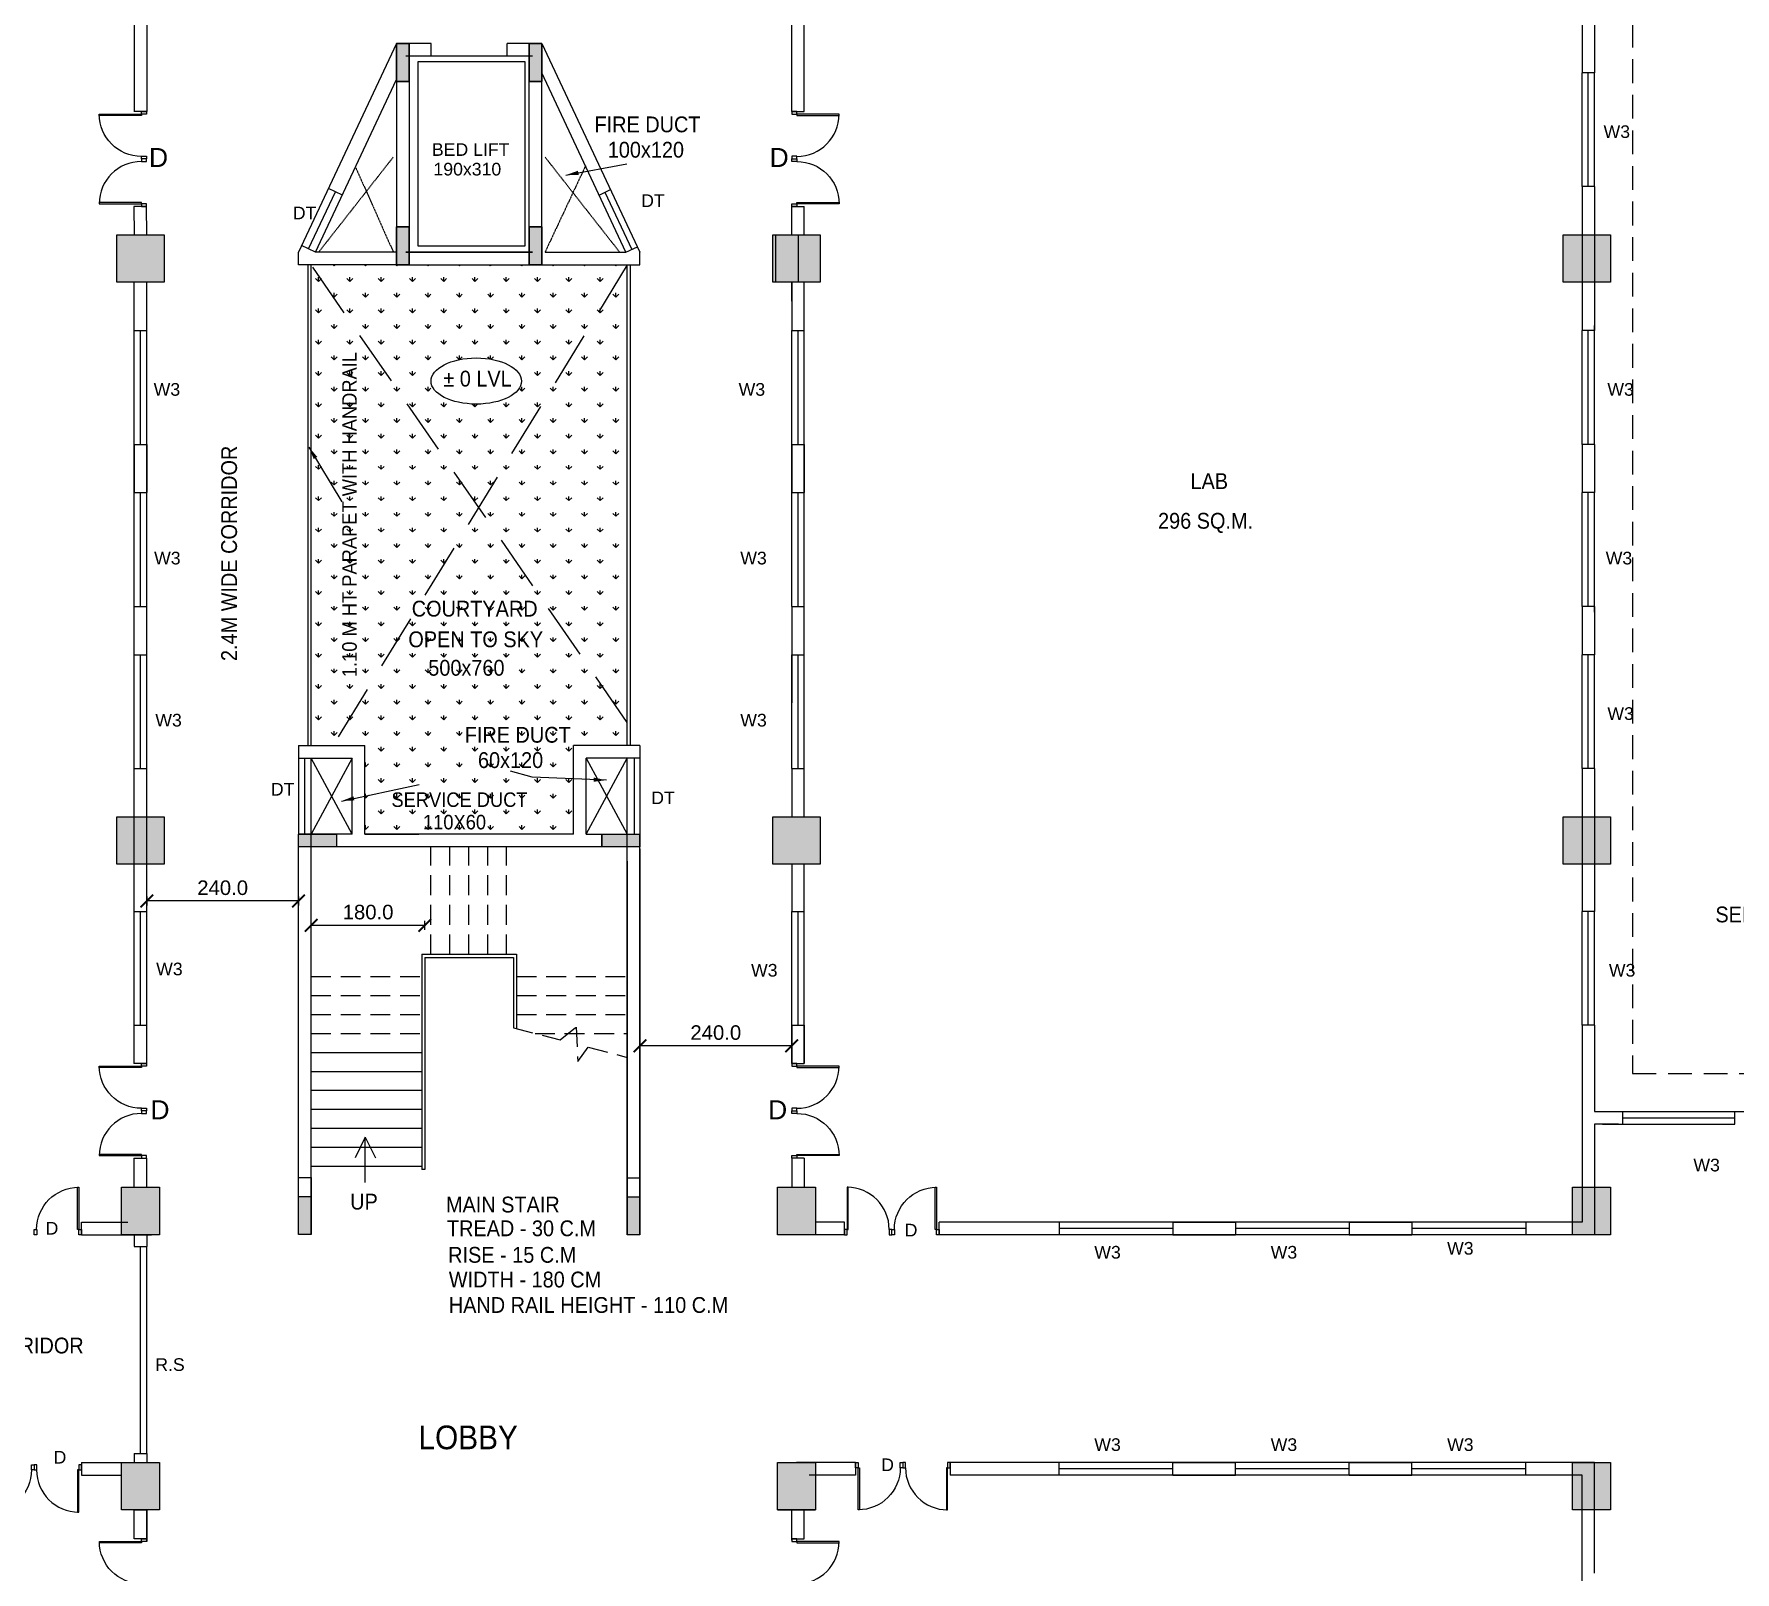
# Model space of a CAD drawing. Extents: x 53439 to 79867, y -144071 to -73305.
# Drawn here: x 59404 to 62094, y -125866 to -123435 of the extents above; entities that cross this region are included whole.
import ezdxf

# ---------------------------------------------------------------- set-up
doc = ezdxf.new("R2010")
doc.units = 0
doc.header["$LTSCALE"] = 0.1
doc.header["$MEASUREMENT"] = 0
doc.header["$PDMODE"] = 35
doc.header["$PDSIZE"] = -0.8
doc.linetypes.add('HIDDEN', pattern=[0.375, 0.25, -0.125])
doc.layers.get('0').update_dxf_attribs({"linetype": 'CONTINUOUS'})
doc.layers.get('DEFPOINTS').update_dxf_attribs({"linetype": 'CONTINUOUS'})
for name, color, linetype in [('COR_HA', 40, 'CONTINUOUS'), ('DOOR', 30, 'CONTINUOUS'), ('HAT', 253, 'CONTINUOUS'), ('LAYER4', 130, 'CONTINUOUS'), ('STAIR', 142, 'CONTINUOUS'), ('TEXT', 7, 'CONTINUOUS'), ('TEXT-3', 130, 'CONTINUOUS'), ('THIN', 4, 'CONTINUOUS'), ('THIN_HA', 253, 'CONTINUOUS'), ('WALL', 6, 'CONTINUOUS'), ('WIN', 102, 'CONTINUOUS')]:
    doc.layers.add(name, color=color, linetype=linetype)
doc.styles.add('1MM', font='arial.ttf')
doc.styles.add('DIM', font='arial.ttf', dxfattribs={"width": 0.7, "height": 1})
doc.styles.add('DUTCH', font='arial.ttf')
doc.dimstyles.new('KRI', dxfattribs={"dimtxt": 23, "dimasz": 20, "dimexe": 7, "dimexo": 0, "dimgap": 9, "dimtad": 1, "dimdec": 1, "dimzin": 1, "dimtxsty": '1MM', "dimblk": 'ARCHTICK', "dimcen": 0.5, "dimclrd": 252, "dimclre": 252, "dimclrt": 7, "dimaunit": 1, "dimadec": 8, "dimazin": 3, "dimtfac": 1, "dimtdec": 1, "dimtmove": 0, "dimatfit": 3})

# ---------------------------------------------------------------- blocks, each defined once
blk = doc.blocks.new('A$C764D24B9')
at = {"layer": 'DOOR'}
for points in [[(0.056, 0.111), (0.083, 0.111), (0.083, 1), (0.056, 1)], [(0, 0), (0.056, 0), (0.056, 0.111), (0, 0.111)], [(0.944, 0), (1, 0), (1, 0.111), (0.944, 0.111)]]:
    blk.add_lwpolyline(points, close=True, dxfattribs=at)
blk.add_arc((0.056, 0.111), 0.889, 0, 90, dxfattribs=at)
blk = doc.blocks.new('COL')
at = {"layer": 'LAYER4', "linetype": 'CONTINUOUS', "ltscale": 0.1}
blk.add_hatch(color=256, dxfattribs=at).paths.add_polyline_path([(3474.816, -1756.199), (3474.816, -1755.999), (3475.416, -1755.999), (3475.416, -1756.199)])
blk.add_lwpolyline([(3474.816, -1756.199), (3474.816, -1755.999), (3475.416, -1755.999), (3475.416, -1756.199)], close=True, dxfattribs=at)
blk = doc.blocks.new('HHRH')
at = {"layer": 'THIN_HA', "linetype": 'CONTINUOUS', "ltscale": 0.1}
blk.add_hatch(color=2, dxfattribs=at).paths.add_polyline_path([(-6923.03, -1177.102), (-6922.28, -1177.102), (-6922.28, -1177.852), (-6923.03, -1177.852)])
at = {"layer": 'THIN_HA', "color": 2, "linetype": 'CONTINUOUS', "ltscale": 0.1}
blk.add_lwpolyline([(-6923.03, -1177.102), (-6922.28, -1177.102), (-6922.28, -1177.852), (-6923.03, -1177.852)], close=True, dxfattribs=at)
blk = doc.blocks.new('HHYT')
at = {"layer": 'THIN_HA', "linetype": 'CONTINUOUS', "ltscale": 0.1}
blk.add_hatch(color=2, dxfattribs=at).paths.add_polyline_path([(-6922.955, -1152.844), (-6922.355, -1152.844), (-6922.355, -1153.594), (-6922.955, -1153.594)])
at = {"layer": 'THIN_HA', "color": 2, "linetype": 'CONTINUOUS', "ltscale": 0.1}
blk.add_lwpolyline([(-6922.955, -1152.844), (-6922.355, -1152.844), (-6922.355, -1153.594), (-6922.955, -1153.594)], close=True, dxfattribs=at)
blk = doc.blocks.new('_ARCHTICK')
at = {"layer": 'WALL', "color": 0, "const_width": 0.15}
blk.add_lwpolyline([(-0.5, -0.5), (0.5, 0.5)], dxfattribs=at)
blk = doc.blocks.new('*D77')
at = {"layer": 'DEFPOINTS', "color": 0, "linetype": 'CONTINUOUS', "ltscale": 0.1}
for p in [(59842.3, -124851.1, 0), (60022.3, -124844.1), (60022.3, -124851.1, 0)]:
    blk.add_point(p, dxfattribs=at)
at = {"layer": 'WIN', "color": 252, "linetype": 'CONTINUOUS', "ltscale": 0.1}
for p, q in [((59842.3, -124851.1), (59842.3, -124837.1)), ((59842.3, -124844.1), (60022.3, -124844.1)), ((60022.3, -124851.1), (60022.3, -124837.1))]:
    blk.add_line(p, q, dxfattribs=at)
at = {"layer": 'WIN', "color": 252, "linetype": 'CONTINUOUS', "ltscale": 0.1, "xscale": 20, "yscale": 20, "zscale": 20, "rotation": 180}
blk.add_blockref('_ARCHTICK', (59842.3, -124844.1), dxfattribs=at)
at = {"layer": 'WIN', "color": 252, "linetype": 'CONTINUOUS', "ltscale": 0.1, "xscale": 20, "yscale": 20, "zscale": 20}
blk.add_blockref('_ARCHTICK', (60022.3, -124844.1), dxfattribs=at)
at = {"layer": 'WIN', "color": 7, "linetype": 'CONTINUOUS', "ltscale": 0.1, "insert": (59932.3, -124823.3), "char_height": 23, "attachment_point": 5, "style": '1MM'}
blk.add_mtext('180.0', dxfattribs=at)
blk = doc.blocks.new('*D147')
at = {"layer": 'DEFPOINTS', "color": 0, "linetype": 'CONTINUOUS', "ltscale": 0.1}
for p in [(60362.3, -125032.2, 0), (60362.3, -125034.6), (60602.3, -125032.2, 0)]:
    blk.add_point(p, dxfattribs=at)
at = {"layer": 'WALL', "color": 252, "linetype": 'CONTINUOUS', "ltscale": 0.1}
for p, q in [((60362.3, -125032.2), (60362.3, -125041.6)), ((60602.3, -125034.6), (60362.3, -125034.6)), ((60602.3, -125032.2), (60602.3, -125041.6))]:
    blk.add_line(p, q, dxfattribs=at)
at = {"layer": 'WALL', "color": 252, "linetype": 'CONTINUOUS', "ltscale": 0.1, "xscale": 20, "yscale": 20, "zscale": 20, "rotation": 180}
blk.add_blockref('_ARCHTICK', (60362.3, -125034.6), dxfattribs=at)
at = {"layer": 'WALL', "color": 252, "linetype": 'CONTINUOUS', "ltscale": 0.1, "xscale": 20, "yscale": 20, "zscale": 20}
blk.add_blockref('_ARCHTICK', (60602.3, -125034.6), dxfattribs=at)
at = {"layer": 'WALL', "color": 7, "linetype": 'CONTINUOUS', "ltscale": 0.1, "insert": (60482.3, -125013.8), "char_height": 23, "attachment_point": 5, "style": '1MM'}
blk.add_mtext('240.0', dxfattribs=at)
blk = doc.blocks.new('*D148')
at = {"layer": 'DEFPOINTS', "color": 0, "linetype": 'CONTINUOUS', "ltscale": 0.1}
for p in [(59582.3, -124798.7, 0), (59822.3, -124798.7, 0), (59582.3, -124805.6)]:
    blk.add_point(p, dxfattribs=at)
at = {"layer": 'WALL', "color": 252, "linetype": 'CONTINUOUS', "ltscale": 0.1}
for p, q in [((59582.3, -124798.7), (59582.3, -124812.6)), ((59822.3, -124798.7), (59822.3, -124812.6)), ((59822.3, -124805.6), (59582.3, -124805.6))]:
    blk.add_line(p, q, dxfattribs=at)
at = {"layer": 'WALL', "color": 252, "linetype": 'CONTINUOUS', "ltscale": 0.1, "xscale": 20, "yscale": 20, "zscale": 20, "rotation": 180}
blk.add_blockref('_ARCHTICK', (59582.3, -124805.6), dxfattribs=at)
at = {"layer": 'WALL', "color": 252, "linetype": 'CONTINUOUS', "ltscale": 0.1, "xscale": 20, "yscale": 20, "zscale": 20}
blk.add_blockref('_ARCHTICK', (59822.3, -124805.6), dxfattribs=at)
at = {"layer": 'WALL', "color": 7, "linetype": 'CONTINUOUS', "ltscale": 0.1, "insert": (59702.3, -124784.8), "char_height": 23, "attachment_point": 5, "style": '1MM'}
blk.add_mtext('240.0', dxfattribs=at)

msp = doc.modelspace()

# ---------------------------------------------------------------- hatches: boundary and pattern name
at = {"layer": 'HAT', "linetype": 'CONTINUOUS', "ltscale": 0.1}
h = msp.add_hatch(dxfattribs=at)
h.set_pattern_fill('GRASS', color=3, scale=35, style=0)
h.set_pattern_definition([(90, (-33523.066, -111229.082), (-24.7487373, 24.7487373), [6.5625, -42.934975]), (45, (-33523.066, -111229.08), (-24.748737, 24.748737), [6.5625, -28.4375]), (135, (-33523.066, -111229.08), (-24.748737, -24.748737), [6.5625, -28.4375])])
h.paths.add_polyline_path([(60342.31, -123799.95), (60212.31, -123799.95), (59981.94, -123799.95), (59977.18, -123799.95), (59842.31, -123799.95), (60107.34, -124183.36)])
edge = h.paths.add_edge_path(flags=16)
edge.add_ellipse((60103.43, -123983.58), major_axis=(71.5, 0), ratio=0.5104895, start_angle=0, end_angle=360)
h.paths.add_polyline_path([(60342.31, -123799.95), (60107.34, -124183.36), (60342.31, -124523.28)])
h.paths.add_polyline_path([(59842.31, -123799.95), (59842.31, -124559.95), (59876.55, -124559.95), (60107.34, -124183.36)])
h.paths.add_polyline_path([(60107.34, -124183.36), (59876.55, -124559.95), (59927.31, -124559.95), (59927.31, -124699.95), (60012.72, -124699.95), (60257.31, -124699.95), (60257.31, -124559.95), (60342.31, -124559.95), (60342.31, -124523.28)])
h.paths.add_polyline_path([(60045.02, -123999.04), (60165.91, -123999.04), (60165.91, -123960.75), (60045.02, -123960.75)], flags=8)
h.paths.add_polyline_path([(59994.93, -124362.84), (60206.94, -124362.84), (60206.94, -124324.03), (59994.93, -124324.03)], flags=24)
h.paths.add_polyline_path([(59920.67, -124457.66), (59920.67, -123931.73), (59885.44, -123931.73), (59885.44, -124457.66)], flags=24)
h.paths.add_polyline_path([(60099.77, -124602.22), (60215.66, -124602.22), (60215.66, -124563.93), (60099.77, -124563.93)], flags=24)
h.paths.add_polyline_path([(60078.75, -124562.23), (60259.3, -124562.23), (60259.3, -124523.45), (60078.75, -124523.45)], flags=24)
h.paths.add_polyline_path([(60021.16, -124456.25), (60154.53, -124456.25), (60154.53, -124417.95), (60021.16, -124417.95)], flags=24)
h.paths.add_polyline_path([(59989.58, -124411.33), (60215.6, -124411.33), (60215.6, -124372.53), (59989.58, -124372.53)], flags=24)
h.paths.add_polyline_path([(60013.34, -124698.68), (60124.78, -124698.68), (60124.78, -124663.45), (60013.34, -124663.45)], flags=24)
h.paths.add_polyline_path([(59963.33, -124663.26), (60190.52, -124663.26), (60190.52, -124627.59), (59963.33, -124627.59)], flags=24)
at = {"layer": 'LAYER4', "linetype": 'CONTINUOUS', "ltscale": 0.1}
for color, points in [(256, [(59977.18, -123509.95), (59997.18, -123509.95), (59997.18, -123449.95), (59977.18, -123449.95)]), (256, [(60187.18, -123509.95), (60207.18, -123509.95), (60207.18, -123449.95), (60187.18, -123449.95)]), (256, [(59977.18, -123799.95), (59997.18, -123799.95), (59997.18, -123739.95), (59977.18, -123739.95)]), (256, [(60187.18, -123799.95), (60207.18, -123799.95), (60207.18, -123739.95), (60187.18, -123739.95)]), (7, [(60612.31, -123827.45), (60577.31, -123827.45), (60577.31, -123752.45), (60612.31, -123752.45)])]:
    msp.add_hatch(color=color, dxfattribs=at).paths.add_polyline_path(points)
at = {"layer": 'THIN_HA', "linetype": 'CONTINUOUS', "ltscale": 0.1}
for points in [[(59977.18, -123449.95), (59997.18, -123449.95), (59997.18, -123509.95), (59977.18, -123509.95)], [(60187.18, -123449.95), (60207.18, -123449.95), (60207.18, -123509.95), (60187.18, -123509.95)], [(59977.18, -123739.95), (59997.18, -123739.95), (59997.18, -123799.95), (59977.18, -123799.95)], [(60187.18, -123739.95), (60207.18, -123739.95), (60207.18, -123799.95), (60187.18, -123799.95)], [(59882.31, -124699.95), (59882.31, -124719.95), (59822.31, -124719.95), (59822.31, -124699.95)], [(60362.31, -124699.95), (60362.31, -124719.95), (60302.31, -124719.95), (60302.31, -124699.95)], [(59822.31, -125272.92), (59842.31, -125272.92), (59842.31, -125332.92), (59822.31, -125332.92)], [(60342.31, -125273.28), (60362.31, -125273.28), (60362.31, -125333.28), (60342.31, -125333.28)]]:
    msp.add_hatch(color=2, dxfattribs=at).paths.add_polyline_path(points)

# ---------------------------------------------------------------- linework, layer by layer
at = {"layer": 'COR_HA', "linetype": 'CONTINUOUS', "ltscale": 0.1}
msp.add_lwpolyline([(60011.77, -123478.42), (60180.11, -123478.42), (60180.11, -123770.57), (60011.77, -123770.57)], close=True, dxfattribs=at)
at = {"layer": 'DOOR', "linetype": 'HIDDEN', "ltscale": 1500}
for p, q in [((61932.31, -122799.95, 0), (61932.31, -125078.28)), ((61932.31, -125078.28), (62108.89, -125078.28))]:
    msp.add_line(p, q, dxfattribs=at)
at = {"layer": 'DOOR', "linetype": 'CONTINUOUS', "ltscale": 0.1}
for p, q in [((60017.31, -124889.95, 0), (60017.31, -125229.95, 0)), ((60017.31, -124889.95, 0), (60167.31, -124889.95, 0)), ((60022.31, -124894.95, 0), (60022.31, -125229.95, 0)), ((60022.31, -124894.95, 0), (60162.31, -124894.95, 0)), ((60162.31, -124894.95, 0), (60162.31, -125006.12, 0)), ((60167.31, -124889.95, 0), (60167.31, -125007.42, 0)), ((60022.31, -125229.95, 0), (60017.31, -125229.95, 0))]:
    msp.add_line(p, q, dxfattribs=at)
at = {"layer": 'HAT', "color": 5, "linetype": 'CONTINUOUS', "ltscale": 0.1, "elevation": 0}
msp.add_lwpolyline([(59822.31, -125242.92), (59842.31, -125242.92), (59842.31, -125332.92), (59822.31, -125332.92)], close=True, dxfattribs=at)
at = {"layer": 'HAT', "color": 5, "linetype": 'CONTINUOUS', "ltscale": 0.1}
msp.add_lwpolyline([(60342.31, -125243.27), (60362.31, -125243.27), (60362.31, -125333.28), (60342.31, -125333.28)], close=True, dxfattribs=at)
at = {"layer": 'LAYER4', "color": 1, "linetype": 'HIDDEN', "ltscale": 35}
for p, q in [((59972.18, -123629.47, 0), (59854.02, -123779.95, 0)), ((59912.53, -123645.41, 0), (59972.45, -123779.95, 0)), ((60212.18, -123629.47, 0), (60330.33, -123779.95, 0)), ((60276.2, -123643.49, 0), (60212.18, -123779.95, 0))]:
    msp.add_line(p, q, dxfattribs=at)
at = {"layer": 'LAYER4', "linetype": 'CONTINUOUS', "ltscale": 0.1}
for p, q in [((59838.31, -123774.73, 0), (59880.86, -123684.23, 0)), ((60306.72, -123685.2, 0), (60349.27, -123775.7, 0)), ((59837.31, -124559.95, 0), (59837.31, -123799.95, 0)), ((59842.31, -124559.95, 0), (59842.31, -123799.95, 0)), ((60342.31, -124559.95, 0), (60342.31, -123799.95, 0)), ((60347.31, -124559.95, 0), (60347.31, -123799.95, 0)), ((59907.31, -124699.95, 0), (59842.31, -124579.95, 0)), ((59907.31, -124579.95, 0), (59842.31, -124699.95, 0)), ((60277.31, -124699.95, 0), (60342.31, -124579.95, 0)), ((60277.31, -124579.95, 0), (60342.31, -124699.95, 0)), ((60342.31, -125190.32, 0), (60342.31, -124579.95, 0)), ((60342.31, -124742.92, 0), (60342.31, -125333.28, 0)), ((60362.31, -124722.92, 0), (60362.31, -125333.28, 0))]:
    msp.add_line(p, q, dxfattribs=at)
at = {"layer": 'LAYER4', "color": 1, "linetype": 'HIDDEN', "ltscale": 3500}
for p, q in [((60342.31, -124523.28, 0), (59842.31, -123799.95, 0)), ((60342.31, -123799.95, 0), (59876.55, -124559.95, 0))]:
    msp.add_line(p, q, dxfattribs=at)
at = {"layer": 'LAYER4', "linetype": 'CONTINUOUS', "ltscale": 0.1}
for points in [[(59977.18, -123509.95), (59997.18, -123509.95), (59997.18, -123449.95), (59977.18, -123449.95), (59977.18, -123509.95)], [(60187.18, -123509.95), (60207.18, -123509.95), (60207.18, -123449.95), (60187.18, -123449.95), (60187.18, -123509.95)], [(59977.18, -123799.95), (59997.18, -123799.95), (59997.18, -123739.95), (59977.18, -123739.95), (59977.18, -123799.95)], [(60187.18, -123799.95), (60207.18, -123799.95), (60207.18, -123739.95), (60187.18, -123739.95), (60187.18, -123799.95)], [(59831.77, -124579.95), (59831.77, -124699.95)], [(60362.31, -124579.95), (60342.31, -124579.95)], [(60353.41, -124579.95), (60353.41, -124699.95)]]:
    msp.add_lwpolyline(points, dxfattribs=at)
at = {"layer": 'LAYER4', "color": 7, "linetype": 'CONTINUOUS', "ltscale": 0.1}
msp.add_lwpolyline([(60612.31, -123827.45), (60577.31, -123827.45), (60577.31, -123752.45), (60612.31, -123752.45)], close=True, dxfattribs=at)
at = {"layer": 'STAIR', "linetype": 'HIDDEN', "ltscale": 1250}
for p, q in [((60031.48, -124889.95, 0), (60031.48, -124719.95, 0)), ((60061.48, -124889.95, 0), (60061.48, -124719.95, 0)), ((60091.48, -124889.95, 0), (60091.48, -124719.95, 0)), ((60121.48, -124889.95, 0), (60121.48, -124719.95, 0)), ((60151.48, -124889.95, 0), (60151.48, -124719.95, 0)), ((59842.31, -124924.95, 0), (60017.31, -124924.95, 0)), ((60167.31, -124924.95, 0), (60342.31, -124924.95, 0)), ((59842.31, -124954.95, 0), (60017.31, -124954.95, 0)), ((60167.31, -124954.95, 0), (60342.31, -124954.95, 0)), ((59842.31, -124984.95, 0), (60017.31, -124984.95, 0)), ((60167.31, -124984.95, 0), (60342.31, -124984.95, 0)), ((59842.31, -125014.95, 0), (60017.31, -125014.95, 0)), ((60162.31, -125006.12, 0), (60236.33, -125025.32, 0)), ((60196.35, -125014.95, 0), (60342.31, -125014.95, 0)), ((60236.33, -125025.32, 0), (60261.22, -125004.93)), ((60261.22, -125004.93), (60264.05, -125059.48)), ((60264.05, -125059.48), (60280.6, -125036.81, 0)), ((60280.6, -125036.81, 0), (60342.31, -125052.82, 0))]:
    msp.add_line(p, q, dxfattribs=at)
at = {"layer": 'STAIR', "linetype": 'CONTINUOUS', "ltscale": 0.1}
for p, q in [((59842.31, -125044.95, 0), (60017.31, -125044.95, 0)), ((59842.31, -125074.95, 0), (60017.31, -125074.95, 0)), ((59842.31, -125104.95, 0), (60017.31, -125104.95, 0)), ((59842.31, -125134.95, 0), (60017.31, -125134.95, 0)), ((59842.31, -125164.95, 0), (60017.31, -125164.95, 0)), ((59842.31, -125194.95, 0), (60017.31, -125194.95, 0)), ((59842.31, -125224.95, 0), (60017.31, -125224.95, 0))]:
    msp.add_line(p, q, dxfattribs=at)
at = {"layer": 'THIN', "linetype": 'CONTINUOUS', "ltscale": 0.1}
msp.add_ellipse((60103.43, -123983.58), major_axis=(71.5, 0), ratio=0.5104895, dxfattribs=at)
at = {"layer": 'THIN_HA', "color": 2, "linetype": 'CONTINUOUS', "ltscale": 0.1, "elevation": 0}
for points in [[(59977.18, -123449.95), (59997.18, -123449.95), (59997.18, -123509.95), (59977.18, -123509.95)], [(60187.18, -123449.95), (60207.18, -123449.95), (60207.18, -123509.95), (60187.18, -123509.95)], [(59977.18, -123739.95), (59997.18, -123739.95), (59997.18, -123799.95), (59977.18, -123799.95)], [(60187.18, -123739.95), (60207.18, -123739.95), (60207.18, -123799.95), (60187.18, -123799.95)], [(59882.31, -124699.95), (59882.31, -124719.95), (59822.31, -124719.95), (59822.31, -124699.95)], [(60362.31, -124699.95), (60362.31, -124719.95), (60302.31, -124719.95), (60302.31, -124699.95)], [(59822.31, -125272.92), (59842.31, -125272.92), (59842.31, -125332.92), (59822.31, -125332.92)], [(60342.31, -125273.28), (60362.31, -125273.28), (60362.31, -125333.28), (60342.31, -125333.28)]]:
    msp.add_lwpolyline(points, close=True, dxfattribs=at)
at = {"layer": 'WALL', "linetype": 'CONTINUOUS', "ltscale": 0.1}
for p, q in [((59562.31, -123419.95, 0), (59562.31, -123557.45, 0)), ((59582.31, -123419.95, 0), (59582.31, -123557.45, 0)), ((60602.31, -123557.45), (60602.31, -123419.95)), ((60622.31, -123557.45), (60622.31, -123419.95)), ((61852.31, -123419.95), (61852.31, -123496.2)), ((61872.31, -123419.95), (61872.31, -123496.2)), ((59977.45, -123449.95, 0), (59822.31, -123779.95, 0)), ((59986.94, -123449.95, 0), (59977.45, -123449.95, 0)), ((60032.31, -123449.95), (59981.94, -123449.95)), ((59997.18, -123449.95, 0), (59997.18, -123469.95, 0)), ((60202.69, -123449.95), (60152.31, -123449.95)), ((60207.18, -123449.95), (60197.69, -123449.95)), ((60207.18, -123449.95, 0), (60362.31, -123779.95, 0)), ((60192.18, -123469.95), (59992.18, -123469.95)), ((59997.18, -123469.95), (59997.18, -123799.95)), ((59997.18, -123479.95, 0), (59997.18, -123779.95, 0)), ((60187.18, -123779.95, 0), (60187.18, -123479.95, 0)), ((60207.18, -123779.95, 0), (60207.18, -123507.04, 0)), ((61872.31, -123496.2, 0), (61852.31, -123496.2, 0)), ((59891.95, -123689.45, 0), (59869.76, -123679.02, 0)), ((60297.68, -123689.45, 0), (60315.77, -123680.94, 0)), ((61852.31, -123676.2), (61852.31, -123903.7)), ((61872.31, -123676.2, 0), (61852.31, -123676.2, 0)), ((61872.31, -123676.2), (61872.31, -123903.7)), ((60602.31, -123752.45), (60602.31, -123707.45)), ((60622.31, -123752.45), (60622.31, -123707.45)), ((59849.41, -123779.95, 0), (59827.22, -123769.52, 0)), ((59977.18, -123779.95), (59977.18, -123799.95)), ((60192.18, -123779.95, 0), (59992.18, -123779.95, 0)), ((59992.18, -123779.95, 0), (60192.18, -123779.95, 0)), ((60340.22, -123779.95, 0), (60358.31, -123771.44, 0)), ((60362.31, -123799.95, 0), (60362.31, -123779.95, 0)), ((59981.94, -123799.95, 0), (60212.31, -123799.95, 0)), ((59562.31, -123903.7, 0), (59562.31, -123827.45, 0)), ((59582.31, -123903.7, 0), (59582.31, -123827.45, 0)), ((60602.31, -123827.45, 0), (60602.31, -123903.7, 0)), ((60602.31, -123857.45, 0), (60602.31, -123827.45, 0)), ((60622.31, -123903.7, 0), (60622.31, -123827.45, 0)), ((60622.31, -123857.45, 0), (60622.31, -123827.45, 0)), ((59562.31, -123903.7, 0), (59582.31, -123903.7, 0)), ((60602.31, -123903.7, 0), (60622.31, -123903.7, 0)), ((61872.31, -123903.7, 0), (61852.31, -123903.7, 0)), ((61872.31, -123903.7), (61872.31, -123895.78)), ((61872.31, -123903.7), (61872.31, -123895.78)), ((59562.31, -124159.95, 0), (59562.31, -124083.7, 0)), ((59562.31, -124159.95, 0), (59562.31, -124083.7, 0)), ((59562.31, -124083.7, 0), (59562.31, -124159.95, 0)), ((59562.31, -124083.7, 0), (59562.31, -124159.95, 0)), ((59562.31, -124083.7, 0), (59582.31, -124083.7, 0)), ((59582.31, -124159.95, 0), (59582.31, -124083.7, 0)), ((59582.31, -124159.95, 0), (59582.31, -124083.7, 0)), ((59582.31, -124083.7, 0), (59582.31, -124159.95, 0)), ((59582.31, -124083.7, 0), (59582.31, -124159.95, 0)), ((60602.31, -124083.7, 0), (60602.31, -124159.95, 0)), ((60602.31, -124159.95, 0), (60602.31, -124083.7, 0)), ((60602.31, -124159.95, 0), (60602.31, -124083.7, 0)), ((60602.31, -124083.7, 0), (60602.31, -124159.95, 0)), ((60602.31, -124083.7, 0), (60602.31, -124159.95, 0)), ((60602.31, -124083.7, 0), (60622.31, -124083.7, 0)), ((60622.31, -124159.95, 0), (60622.31, -124083.7, 0)), ((60622.31, -124159.95, 0), (60622.31, -124083.7, 0)), ((60622.31, -124159.95, 0), (60622.31, -124083.7, 0)), ((60622.31, -124083.7, 0), (60622.31, -124159.95, 0)), ((60622.31, -124083.7, 0), (60622.31, -124159.95, 0)), ((61852.31, -124083.7), (61852.31, -124159.95)), ((61872.31, -124083.7, 0), (61852.31, -124083.7, 0)), ((61872.31, -124083.7), (61872.31, -124159.95)), ((59562.31, -124159.95, 0), (59582.31, -124159.95, 0)), ((60602.31, -124159.95, 0), (60622.31, -124159.95, 0)), ((61872.31, -124159.95, 0), (61852.31, -124159.95, 0)), ((59562.31, -124492.45, 0), (59562.31, -124339.95, 0)), ((59562.31, -124339.95, 0), (59582.31, -124339.95, 0)), ((59582.31, -124492.45, 0), (59582.31, -124339.95, 0)), ((60602.31, -124339.95), (60602.31, -124492.45)), ((60602.31, -124339.95, 0), (60622.31, -124339.95, 0)), ((60622.31, -124492.45), (60622.31, -124339.95)), ((61852.31, -124339.95), (61852.31, -124416.2)), ((61872.31, -124339.95, 0), (61852.31, -124339.95, 0)), ((61872.31, -124339.95), (61872.31, -124416.2)), ((61872.31, -124348.73), (61872.31, -124339.95)), ((59562.31, -124416.2), (59582.31, -124416.2)), ((60602.31, -124416.2), (60622.31, -124416.2)), ((61872.31, -124416.2, 0), (61852.31, -124416.2, 0)), ((59822.31, -124559.95, 0), (59927.31, -124559.95, 0)), ((59822.31, -124559.95, 0), (59822.31, -124699.95, 0)), ((59927.31, -124699.95, 0), (59927.31, -124559.95, 0)), ((60257.31, -124699.95, 0), (60257.31, -124559.95, 0)), ((60362.31, -124559.95, 0), (60257.31, -124559.95, 0)), ((60362.31, -124559.95, 0), (60362.31, -124699.95, 0)), ((59822.31, -124579.95, 0), (59907.31, -124579.95, 0)), ((59842.31, -124719.95, 0), (59842.31, -124579.95, 0)), ((59842.31, -124699.95, 0), (59842.31, -124579.95, 0)), ((59907.31, -124699.95, 0), (59907.31, -124579.95, 0)), ((59907.31, -124699.95, 0), (59907.31, -124579.95, 0)), ((60277.31, -124699.95, 0), (60277.31, -124579.95, 0)), ((60362.31, -124579.95, 0), (60277.31, -124579.95, 0)), ((60277.31, -124699.95, 0), (60277.31, -124579.95, 0)), ((60342.31, -124719.95, 0), (60342.31, -124579.95, 0)), ((60342.31, -124699.95, 0), (60342.31, -124579.95, 0)), ((59562.31, -124822.03, 0), (59562.31, -124596.2, 0)), ((59562.31, -124596.2), (59582.31, -124596.2)), ((59582.31, -124822.03, 0), (59582.31, -124596.2, 0)), ((60602.31, -124596.2, 0), (60602.31, -124672.45, 0)), ((60602.31, -124596.2), (60622.31, -124596.2)), ((60622.31, -124672.45, 0), (60622.31, -124596.2, 0)), ((61852.31, -124596.2), (61852.31, -124822.03)), ((61872.31, -124596.2, 0), (61852.31, -124596.2, 0)), ((61872.31, -124596.2), (61872.31, -124822.03)), ((59822.31, -125332.92, 0), (59822.31, -124699.95, 0)), ((59907.31, -124699.95, 0), (59822.31, -124699.95)), ((59842.31, -125332.92, 0), (59842.31, -124719.95, 0)), ((60342.31, -124719.95, 0), (59842.31, -124719.95, 0)), ((60257.31, -124699.95, 0), (59927.31, -124699.95, 0)), ((59927.31, -124699.95, 0), (60012.72, -124699.95, 0)), ((60277.31, -124699.95, 0), (60362.31, -124699.95, 0)), ((60342.31, -125328.28, 0), (60342.31, -124717.92, 0)), ((60362.31, -125332.92, 0), (60362.31, -124699.95, 0)), ((60342.31, -124742.92, 0), (60342.31, -125333.28, 0)), ((60602.31, -124747.45, 0), (60602.31, -124822.03, 0)), ((60622.31, -124822.03, 0), (60622.31, -124747.45, 0)), ((61872.31, -124790.84), (61872.31, -124822.03)), ((59562.31, -124822.03), (59582.31, -124822.03)), ((60602.31, -124822.03, 0), (60622.31, -124822.03, 0)), ((61872.31, -124822.03, 0), (61852.31, -124822.03, 0)), ((59562.31, -125062.44, 0), (59562.31, -125002.03, 0)), ((59562.31, -125002.03), (59582.31, -125002.03)), ((59582.31, -125062.44, 0), (59582.31, -125002.03, 0)), ((60602.31, -125002.03, 0), (60602.31, -125062.44, 0)), ((60602.31, -125062.44, 0), (60602.31, -125002.03, 0)), ((60602.31, -125062.44, 0), (60602.31, -125002.03, 0)), ((60602.31, -125002.03, 0), (60602.31, -125062.44, 0)), ((60602.31, -125002.03, 0), (60602.31, -125062.44, 0)), ((60602.31, -125002.03, 0), (60602.31, -125062.44, 0)), ((60602.31, -125002.03, 0), (60622.31, -125002.03, 0)), ((60622.31, -125062.44, 0), (60622.31, -125002.03, 0)), ((60622.31, -125062.44, 0), (60622.31, -125002.03, 0)), ((60622.31, -125062.44, 0), (60622.31, -125002.03, 0)), ((60622.31, -125002.03, 0), (60622.31, -125062.44, 0)), ((60622.31, -125002.03, 0), (60622.31, -125062.44, 0)), ((60622.31, -125002.03, 0), (60622.31, -125062.44, 0)), ((61852.31, -125002.03, 0), (61852.31, -125313.28, 0)), ((61872.31, -125002.03, 0), (61852.31, -125002.03, 0)), ((61872.31, -125002.03, 0), (61872.31, -125138.28, 0)), ((59582.04, -125062.44, 0), (59562.04, -125062.44, 0)), ((60602.31, -125062.44, 0), (60622.31, -125062.44, 0)), ((61872.31, -125138.28), (61916.76, -125138.28)), ((61916.76, -125158.28), (61916.76, -125138.28)), ((62094.26, -125138.28), (62132.23, -125138.28)), ((62094.26, -125158.28), (62094.26, -125138.28)), ((59927.93, -125179.08), (59911.93, -125211.58)), ((59927.93, -125250.58), (59927.93, -125179.08)), ((59927.93, -125179.08), (59943.93, -125211.58)), ((61872.31, -125158.28, 0), (61872.31, -125333.28, 0)), ((61909.81, -125158.28, 0), (61872.31, -125158.28, 0)), ((61884.81, -125158.28), (61916.76, -125158.28)), ((59562.04, -125212.44, 0), (59582.04, -125212.44, 0)), ((59562.31, -125258.28, 0), (59562.31, -125212.44, 0)), ((59582.31, -125258.28, 0), (59582.31, -125212.44, 0)), ((60622.31, -125212.44, 0), (60602.31, -125212.44, 0)), ((60602.31, -125212.44, 0), (60602.31, -125258.28, 0)), ((60622.31, -125212.44, 0), (60622.31, -125258.28, 0)), ((59562.31, -125258.28), (59582.31, -125258.28)), ((59478.97, -125313.28, 0), (59552.31, -125313.28, 0)), ((59478.97, -125313.28, 0), (59542.31, -125313.28, 0)), ((59478.97, -125333.28, 0), (59478.97, -125313.28, 0)), ((60685.66, -125313.28, 0), (60639.81, -125313.28, 0)), ((60685.66, -125333.28, 0), (60685.66, -125313.28, 0)), ((61025.31, -125313.28, 0), (60835.66, -125313.28, 0)), ((60835.66, -125333.28, 0), (60835.66, -125313.28, 0)), ((61025.31, -125313.28, 0), (61025.31, -125333.28, 0)), ((61304.31, -125313.28, 0), (61205.31, -125313.28, 0)), ((61304.31, -125313.28, 0), (61205.31, -125313.28, 0)), ((61304.31, -125313.28, 0), (61205.31, -125313.28, 0)), ((61304.31, -125313.28), (61205.31, -125313.28)), ((61304.31, -125313.28), (61205.31, -125313.28)), ((61304.31, -125313.28), (61205.31, -125313.28)), ((61205.31, -125313.28, 0), (61304.31, -125313.28, 0)), ((61205.31, -125313.28, 0), (61304.31, -125313.28, 0)), ((61205.31, -125313.28, 0), (61304.31, -125313.28, 0)), ((61205.31, -125313.28, 0), (61205.31, -125333.28, 0)), ((61304.31, -125313.28, 0), (61304.31, -125333.28, 0)), ((61583.31, -125313.28, 0), (61484.31, -125313.28, 0)), ((61583.31, -125313.28, 0), (61484.31, -125313.28, 0)), ((61583.31, -125313.28, 0), (61484.31, -125313.28, 0)), ((61583.31, -125313.28), (61484.31, -125313.28)), ((61583.31, -125313.28), (61484.31, -125313.28)), ((61583.31, -125313.28), (61484.31, -125313.28)), ((61484.31, -125313.28, 0), (61583.31, -125313.28, 0)), ((61484.31, -125313.28, 0), (61583.31, -125313.28, 0)), ((61484.31, -125313.28, 0), (61583.31, -125313.28, 0)), ((61484.31, -125313.28, 0), (61484.31, -125333.28, 0)), ((61583.31, -125313.28, 0), (61583.31, -125333.28, 0)), ((61852.31, -125313.28, 0), (61763.31, -125313.28, 0)), ((61763.31, -125313.28, 0), (61763.31, -125333.28, 0)), ((59478.97, -125333.28, 0), (59589.81, -125333.28, 0)), ((59562.31, -125333.28, 0), (59562.31, -125351.65, 0)), ((59582.31, -125333.28, 0), (59582.31, -125351.65, 0)), ((60685.66, -125333.28, 0), (60639.81, -125333.28, 0)), ((61025.31, -125333.28, 0), (60835.66, -125333.28, 0)), ((61304.31, -125333.28, 0), (61205.31, -125333.28, 0)), ((61304.31, -125333.28, 0), (61205.31, -125333.28, 0)), ((61304.31, -125333.28), (61205.31, -125333.28)), ((61304.31, -125333.28), (61205.31, -125333.28)), ((61205.31, -125333.28, 0), (61304.31, -125333.28, 0)), ((61205.31, -125333.28, 0), (61304.31, -125333.28, 0)), ((61583.31, -125333.28, 0), (61484.31, -125333.28, 0)), ((61583.31, -125333.28, 0), (61484.31, -125333.28, 0)), ((61583.31, -125333.28), (61484.31, -125333.28)), ((61583.31, -125333.28), (61484.31, -125333.28)), ((61484.31, -125333.28, 0), (61583.31, -125333.28, 0)), ((61484.31, -125333.28, 0), (61583.31, -125333.28, 0)), ((61872.31, -125333.28, 0), (61763.31, -125333.28, 0)), ((59562.31, -125351.65, 0), (59582.31, -125351.65, 0)), ((59562.31, -125679.24, 0), (59562.31, -125693.28, 0)), ((59562.31, -125679.24, 0), (59582.31, -125679.24, 0)), ((59582.31, -125679.24, 0), (59582.31, -125693.28, 0)), ((59478.97, -125693.28, 0), (59572.31, -125693.28, 0)), ((59478.97, -125693.28, 0), (59478.97, -125713.28, 0)), ((59478.97, -125713.28, 0), (59542.31, -125713.28, 0)), ((59478.97, -125713.28, 0), (59542.31, -125713.28, 0)), ((60703.16, -125693.28, 0), (60609.81, -125693.28, 0)), ((60703.16, -125713.28, 0), (60629.81, -125713.28, 0)), ((60703.16, -125713.28, 0), (60629.81, -125713.28, 0)), ((60703.16, -125693.28, 0), (60703.16, -125713.28, 0)), ((61025.31, -125693.28, 0), (60853.16, -125693.28, 0)), ((60853.16, -125693.28, 0), (60853.16, -125713.28, 0)), ((61025.31, -125713.28, 0), (60853.16, -125713.28, 0)), ((61025.31, -125713.28, 0), (60920.66, -125713.28, 0)), ((61025.31, -125713.28, 0), (61025.31, -125693.28, 0)), ((61304.31, -125693.28, 0), (61205.31, -125693.28, 0)), ((61304.31, -125693.28), (61205.31, -125693.28)), ((61304.31, -125693.28), (61205.31, -125693.28)), ((61205.31, -125693.28, 0), (61304.31, -125693.28, 0)), ((61205.31, -125693.28, 0), (61304.31, -125693.28, 0)), ((61205.31, -125713.28, 0), (61205.31, -125693.28, 0)), ((61304.31, -125713.28, 0), (61205.31, -125713.28, 0)), ((61304.31, -125713.28, 0), (61205.31, -125713.28, 0)), ((61304.31, -125713.28), (61205.31, -125713.28)), ((61304.31, -125713.28), (61205.31, -125713.28)), ((61304.31, -125713.28), (61205.31, -125713.28)), ((61205.31, -125713.28, 0), (61304.31, -125713.28, 0)), ((61205.31, -125713.28, 0), (61304.31, -125713.28, 0)), ((61205.31, -125713.28, 0), (61304.31, -125713.28, 0)), ((61304.31, -125713.28, 0), (61304.31, -125693.28, 0)), ((61583.31, -125693.28, 0), (61484.31, -125693.28, 0)), ((61583.31, -125693.28), (61484.31, -125693.28)), ((61583.31, -125693.28), (61484.31, -125693.28)), ((61484.31, -125693.28, 0), (61583.31, -125693.28, 0)), ((61484.31, -125693.28, 0), (61583.31, -125693.28, 0)), ((61484.31, -125713.28, 0), (61484.31, -125693.28, 0)), ((61583.31, -125713.28, 0), (61484.31, -125713.28, 0)), ((61583.31, -125713.28, 0), (61484.31, -125713.28, 0)), ((61583.31, -125713.28), (61484.31, -125713.28)), ((61583.31, -125713.28), (61484.31, -125713.28)), ((61583.31, -125713.28), (61484.31, -125713.28)), ((61484.31, -125713.28, 0), (61583.31, -125713.28, 0)), ((61484.31, -125713.28, 0), (61583.31, -125713.28, 0)), ((61484.31, -125713.28, 0), (61583.31, -125713.28, 0)), ((61583.31, -125713.28, 0), (61583.31, -125693.28, 0)), ((61872.31, -125693.28, 0), (61763.31, -125693.28, 0)), ((61763.31, -125713.28, 0), (61763.31, -125693.28, 0)), ((61852.31, -125713.28, 0), (61763.31, -125713.28, 0)), ((61852.31, -126024.53, 0), (61852.31, -125713.28, 0)), ((61872.31, -125787.24, 0), (61872.31, -125693.28, 0)), ((59562.31, -125814.12, 0), (59562.31, -125768.28, 0)), ((59562.31, -125768.28), (59582.31, -125768.28)), ((59582.31, -125768.28, 0), (59582.31, -125818.29, 0)), ((59582.31, -125818.29, 0), (59582.31, -125768.28, 0)), ((59582.31, -125818.29, 0), (59582.31, -125768.28, 0)), ((59582.31, -125814.12, 0), (59582.31, -125768.28, 0)), ((60602.31, -125816.21, 0), (60602.31, -125768.28, 0)), ((60622.31, -125814.12), (60622.31, -125768.28, 0)), ((61872.31, -125868.28, 0), (61872.31, -125768.28, 0)), ((59582.31, -125814.12, 0), (59562.31, -125814.12, 0)), ((60602.31, -125814.12, 0), (60622.31, -125814.12, 0))]:
    msp.add_line(p, q, dxfattribs=at)
at = {"layer": 'WALL', "color": 1, "linetype": 'CONTINUOUS', "ltscale": 0.1}
msp.add_line((60579.81, -125768.28, 0), (60639.81, -125768.28, 0), dxfattribs=at)
at = {"layer": 'WALL', "linetype": 'CONTINUOUS', "ltscale": 0.1}
for points in [[(60032.31, -123469.95), (60032.31, -123449.95)], [(60152.31, -123469.95), (60152.31, -123449.95)], [(59977.45, -123779.95), (59849.41, -123779.95), (59977.45, -123507.04), (59977.18, -123779.95)], [(60212.18, -123779.95), (60340.22, -123779.95), (60207.18, -123496.38)], [(61872.31, -123496.2), (61852.31, -123496.2)], [(59582.04, -123557.45), (59562.04, -123557.45)], [(60602.31, -123557.45), (60622.31, -123557.45)], [(61872.31, -123676.2), (61852.31, -123676.2)], [(59582.31, -123752.45), (59582.04, -123707.45), (59562.04, -123707.45), (59562.31, -123752.45)], [(60602.31, -123707.45), (60622.31, -123707.45)], [(59981.94, -123799.95), (59822.31, -123799.95), (59822.31, -123779.95)], [(59972.18, -123779.95), (59867.55, -123779.95)], [(60212.31, -123799.95), (60362.31, -123799.95)], [(59562.31, -123903.7), (59582.31, -123903.7)], [(60602.31, -123903.7), (60622.31, -123903.7)], [(61872.31, -123903.7), (61852.31, -123903.7)], [(59562.31, -124083.7), (59582.31, -124083.7)], [(60602.31, -124083.7), (60622.31, -124083.7)], [(61872.31, -124083.7), (61852.31, -124083.7)], [(59562.31, -124159.95), (59582.31, -124159.95)], [(60602.31, -124159.95), (60622.31, -124159.95)], [(61872.31, -124159.95), (61852.31, -124159.95)], [(59562.31, -124339.95), (59582.31, -124339.95)], [(60602.31, -124339.95), (60622.31, -124339.95)], [(61872.31, -124339.95), (61852.31, -124339.95)], [(61872.31, -124416.2), (61852.31, -124416.2)], [(61872.31, -124596.2), (61852.31, -124596.2)], [(59562.31, -124822.03), (59582.31, -124822.03)], [(60602.31, -124822.03), (60622.31, -124822.03)], [(61872.31, -124822.03), (61852.31, -124822.03)], [(59569.81, -125002.03), (59582.31, -125002.03)], [(60602.31, -125002.03), (60622.31, -125002.03)], [(61859.81, -125002.03), (61852.31, -125002.03)], [(59562.31, -125258.28), (59582.31, -125258.28)], [(61025.31, -125313.28), (61025.31, -125333.28)], [(61205.31, -125313.28), (61205.31, -125333.28)], [(61304.31, -125313.28), (61304.31, -125333.28)], [(61484.31, -125313.28), (61484.31, -125333.28)], [(61583.31, -125313.28), (61583.31, -125333.28)], [(61763.31, -125313.28), (61763.31, -125333.28)], [(61025.31, -125713.28), (61025.31, -125693.28)], [(61205.31, -125713.28), (61205.31, -125693.28)], [(61304.31, -125713.28), (61304.31, -125693.28)], [(61484.31, -125713.28), (61484.31, -125693.28)], [(61583.31, -125713.28), (61583.31, -125693.28)], [(61763.31, -125713.28), (61763.31, -125693.28)], [(59562.31, -125768.28), (59582.31, -125768.28)]]:
    msp.add_lwpolyline(points, dxfattribs=at)
at = {"layer": 'WALL', "linetype": 'CONTINUOUS', "ltscale": 0.1, "elevation": 0}
for points in [[(59562.31, -124416.2), (59582.31, -124416.2)], [(60602.31, -124416.2), (60622.31, -124416.2)], [(59562.31, -124596.2), (59582.31, -124596.2)], [(60602.31, -124596.2), (60622.31, -124596.2)]]:
    msp.add_lwpolyline(points, dxfattribs=at)
at = {"layer": 'WIN'}
for p, q in [((61852.31, -123676.2, 0), (61852.31, -123496.2, 0)), ((61862.31, -123676.2, 0), (61862.31, -123496.2, 0)), ((61872.31, -123676.2, 0), (61872.31, -123496.2, 0)), ((59562.31, -124083.7, 0), (59562.31, -123903.7, 0)), ((59572.31, -124083.7, 0), (59572.31, -123903.7, 0)), ((59582.31, -124083.7, 0), (59582.31, -123903.7, 0)), ((60602.31, -124083.7, 0), (60602.31, -123903.7, 0)), ((60612.31, -124083.7, 0), (60612.31, -123903.7, 0)), ((60622.31, -124083.7, 0), (60622.31, -123903.7, 0)), ((61852.31, -124083.7, 0), (61852.31, -123903.7, 0)), ((61862.31, -124083.7, 0), (61862.31, -123903.7, 0)), ((61872.31, -124083.7, 0), (61872.31, -123903.7, 0)), ((59562.31, -124339.95, 0), (59562.31, -124159.95, 0)), ((59572.31, -124339.95, 0), (59572.31, -124159.95, 0)), ((59582.31, -124339.95, 0), (59582.31, -124159.95, 0)), ((60602.31, -124339.95, 0), (60602.31, -124159.95, 0)), ((60612.31, -124339.95, 0), (60612.31, -124159.95, 0)), ((60622.31, -124339.95, 0), (60622.31, -124159.95, 0)), ((61852.31, -124339.95, 0), (61852.31, -124159.95, 0)), ((61862.31, -124339.95, 0), (61862.31, -124159.95, 0)), ((61872.31, -124339.95, 0), (61872.31, -124159.95, 0)), ((59562.31, -124596.2), (59562.31, -124416.2)), ((59572.31, -124596.2), (59572.31, -124416.2)), ((59582.31, -124596.2), (59582.31, -124416.2)), ((60602.31, -124596.2), (60602.31, -124416.2)), ((60612.31, -124596.2), (60612.31, -124416.2)), ((60622.31, -124596.2), (60622.31, -124416.2)), ((61852.31, -124596.2, 0), (61852.31, -124416.2, 0)), ((61862.31, -124596.2, 0), (61862.31, -124416.2, 0)), ((61872.31, -124596.2, 0), (61872.31, -124416.2, 0)), ((59562.31, -125002.03), (59562.31, -124822.03)), ((59572.31, -125002.03), (59572.31, -124822.03)), ((59582.31, -125002.03), (59582.31, -124822.03)), ((60602.31, -125002.03, 0), (60602.31, -124822.03, 0)), ((60612.31, -125002.03, 0), (60612.31, -124822.03, 0)), ((60622.31, -125002.03, 0), (60622.31, -124822.03, 0)), ((61852.31, -125002.03, 0), (61852.31, -124822.03, 0)), ((61862.31, -125002.03, 0), (61862.31, -124822.03, 0)), ((61872.31, -125002.03, 0), (61872.31, -124822.03, 0)), ((61916.76, -125138.28), (62094.26, -125138.28)), ((61916.76, -125148.28), (62094.26, -125148.28)), ((61914.26, -125158.28), (62094.26, -125158.28)), ((61205.31, -125313.28, 0), (61025.31, -125313.28, 0)), ((61484.31, -125313.28, 0), (61304.31, -125313.28, 0)), ((61763.31, -125313.28, 0), (61583.31, -125313.28, 0)), ((61205.31, -125323.28, 0), (61025.31, -125323.28, 0)), ((61205.31, -125333.28, 0), (61025.31, -125333.28, 0)), ((61484.31, -125323.28, 0), (61304.31, -125323.28, 0)), ((61484.31, -125333.28, 0), (61304.31, -125333.28, 0)), ((61763.31, -125323.28, 0), (61583.31, -125323.28, 0)), ((61763.31, -125333.28, 0), (61583.31, -125333.28, 0)), ((59572.31, -125679.24, 0), (59572.31, -125351.65, 0)), ((59582.31, -125679.24, 0), (59582.31, -125351.65, 0)), ((61205.31, -125693.28, 0), (61025.31, -125693.28, 0)), ((61205.31, -125703.28, 0), (61025.31, -125703.28, 0)), ((61205.31, -125713.28, 0), (61025.31, -125713.28, 0)), ((61484.31, -125693.28, 0), (61304.31, -125693.28, 0)), ((61484.31, -125703.28, 0), (61304.31, -125703.28, 0)), ((61484.31, -125713.28, 0), (61304.31, -125713.28, 0)), ((61763.31, -125693.28, 0), (61583.31, -125693.28, 0)), ((61763.31, -125703.28, 0), (61583.31, -125703.28, 0)), ((61763.31, -125713.28, 0), (61583.31, -125713.28, 0))]:
    msp.add_line(p, q, dxfattribs=at)

# ---------------------------------------------------------------- block references
at = {"layer": 'LAYER4', "linetype": 'CONTINUOUS', "extrusion": (0, 0, -1), "xscale": -100, "yscale": 100, "zscale": -100}
for p, rotation in [((-407363.87, -300319.82, 0), 180), ((-407843.87, -300319.82, 0), 180), ((-235442.18, 222208.64, 0), 90)]:
    msp.add_blockref('COL', p, dxfattribs=dict(at, rotation=rotation))
at = {"layer": 'THIN_HA', "color": 2, "linetype": 'CONTINUOUS', "xscale": 100, "yscale": 100, "zscale": 100}
for name, p in [('HHRH', (751837.78, -6042.2, 0)), ('HHRH', (752875.28, -6042.2, 0)), ('HHRH', (754125.28, -6042.2, 0)), ('HHRH', (751837.78, -6962.2, 0)), ('HHRH', (752875.28, -6962.2, 0)), ('HHRH', (754125.28, -6962.2, 0)), ('HHYT', (751837.78, -9973.87, 0)), ('HHYT', (752875.28, -9973.87, 0)), ('HHYT', (754132.78, -9973.87, 0)), ('HHYT', (751837.78, -10408.87, 0)), ('HHYT', (752875.28, -10408.87, 0)), ('HHYT', (754132.78, -10408.87, 0))]:
    msp.add_blockref(name, p, dxfattribs=at)
at = {"layer": 'WALL', "linetype": 'CONTINUOUS', "ltscale": 0.1, "extrusion": (0, 0, -1), "yscale": 75.00000000106229, "zscale": -75.00000000106229}
for p, xscale, rotation in [((-59582.04, -123557.45), 75.00000000106229, 270), ((-60602.31, -123557.45), -75.00000000106229, 90)]:
    msp.add_blockref('A$C764D24B9', p, dxfattribs=dict(at, xscale=xscale, rotation=rotation))
at = {"layer": 'WALL', "linetype": 'CONTINUOUS', "ltscale": 0.1}
for p, xscale, yscale, zscale, rotation in [((59582.04, -123707.45), 75.00000000106229, 75.00000000106229, 75.0000000010459, 90), ((60602.31, -123707.45), -75.00000000106229, 75.00000000106229, 75.0000000010459, 270), ((59582.04, -125062.44, 0), -75.00000000116415, 75.00000000116415, 75.00000000116415, 90), ((60602.31, -125062.44, 0), 75.00000000116415, 75.00000000116415, 75.00000000116415, 270), ((59582.04, -125212.44, 0), 75.00000000116415, 75.00000000110595, 75.00000000109135, 90), ((60602.31, -125212.44, 0), -75.00000000116415, 75.00000000110595, 75.00000000109135, 270), ((59328.97, -125696.82, 0), -75.00000000116415, 75.0000000010914, 75.00000000109135, 180), ((59478.97, -125696.82, 0), 75.00000000116415, 75.00000000116415, 75.00000000116415, 180), ((60703.16, -125693.28, 0), -75.00000000116415, 75.0000000010914, 75.00000000109135, 180), ((60853.16, -125693.28, 0), 75.00000000116415, 75.00000000116415, 75.00000000116415, 180), ((59582.31, -125814.12, 0), -75.00000000116415, 75.00000000116415, 75.00000000116415, 90), ((60602.31, -125814.12, 0), 75.00000000116415, 75.00000000116415, 75.00000000116415, 270)]:
    msp.add_blockref('A$C764D24B9', p, dxfattribs=dict(at, xscale=xscale, yscale=yscale, zscale=zscale, rotation=rotation))
for p, xscale, yscale, zscale in [((59478.97, -125333.28, 0), -75.00000000116415, 75.0000000010914, 75.00000000109135), ((60685.66, -125333.28, 0), 75.00000000116415, 75.00000000116415, 75.00000000116415), ((60835.66, -125333.28, 0), -75.00000000116415, 75.0000000010914, 75.00000000109135)]:
    msp.add_blockref('A$C764D24B9', p, dxfattribs=dict(at, xscale=xscale, yscale=yscale, zscale=zscale))

# ---------------------------------------------------------------- texts
at = {"style": 'DIM'}
for s, height, p in [('W3', 20, (61886.38, -123599.29, 0)), ('D', 30, (59585.76, -123645.16, 0)), ('BED LIFT', 20, (60033.23, -123627.56, 0)), ('D', 30, (60567.32, -123645.16, 0)), ('190x310', 20, (60035.74, -123658.58, 0)), ('DT', 20, (60364.26, -123708.41)), ('DT', 20, (59813.32, -123727.85)), ('W3', 20, (59593.21, -124006.79, 0)), ('W3', 20, (60518.41, -124006.79, 0)), ('W3', 20, (61892.43, -124006.79, 0)), ('W3', 20, (59593.9, -124273.49, 0)), ('W3', 20, (60521.02, -124273.49, 0)), ('W3', 20, (61889.82, -124273.49, 0)), ('W3', 20, (61892.43, -124519.29, 0)), ('W3', 20, (59595.82, -124529.74)), ('W3', 20, (60521.02, -124529.74)), ('DT', 20, (59778.62, -124638.95, 0)), ('DT', 20, (60380.15, -124652.52)), ('W3', 20, (59597.16, -124923.12)), ('W3', 20, (60538.04, -124925.12, 0)), ('W3', 20, (61894.83, -124925.12, 0)), ('D', 30, (59588.09, -125150.74, 0)), ('D', 30, (60565, -125150.74, 0)), ('W3', 20, (62028.51, -125233.13)), ('D', 20, (59422.29, -125333.02, 0)), ('D', 20, (60781.07, -125335.97, 0)), ('W3', 20, (61080.92, -125370.97, 0)), ('W3', 20, (61359.92, -125370.97, 0)), ('W3', 20, (61638.92, -125364.73, 0)), ('R.S', 20, (59595.73, -125548.54)), ('W3', 20, (61080.92, -125675.13, 0)), ('W3', 20, (61359.92, -125675.13, 0)), ('W3', 20, (61638.92, -125675.13, 0)), ('D', 20, (59434.94, -125695.05, 0)), ('D', 20, (60743.9, -125706.98, 0))]:
    msp.add_text(s, height=height, dxfattribs=at).set_placement(p)
at = {"layer": 'TEXT', "style": 'DUTCH', "width": 0.9}
for s, height, p in [('FIRE DUCT', 25, (60290.48, -123590.3, 0)), ('100x120', 25, (60311.42, -123630.37, 0)), ('%%P 0 LVL', 25, (60051.4, -123992.23, 0)), ('LAB', 25, (61233.11, -124154.27, 0)), ('296 SQ.M.', 25, (61181.77, -124217.03, 0)), ('COURTYARD', 25, (60001.39, -124355.94, 0)), ('OPEN TO SKY', 25, (59996.04, -124404.44)), ('500x760', 25, (60027.54, -124449.44)), ('FIRE DUCT', 25, (60085.21, -124555.34, 0)), ('60x120', 25, (60106.16, -124595.41, 0)), ('SERVICE DUCT', 23, (59969.28, -124656.93, 0)), ('110X60', 23, (60019.21, -124692.42, 0)), ('SERVICE DUCT', 25, (62063.32, -124839.43, 0)), ('UP', 25, (59904.04, -125293.44)), ('3.6M WIDE CORRIDOR', 25, (59142.01, -125520.94)), ('LOBBY', 37.5, (60012.02, -125672.4))]:
    msp.add_text(s, height=height, dxfattribs=at).set_placement(p)
for s, height, p in [('1.10 M HT PARAPET WITH HANDRAIL', 23, (59914.41, -124451.79, 0)), ('2.4M WIDE CORRIDOR', 25, (59724.99, -124426.27))]:
    msp.add_text(s, height=height, rotation=90, dxfattribs=at).set_placement(p)
at = {"layer": 'TEXT-3', "color": 1, "style": 'DUTCH', "width": 0.9}
for s, p in [('MAIN STAIR', (60055.54, -125298.1, 0)), ('TREAD - 30 C.M', (60057.04, -125335.6, 0)), ('RISE - 15 C.M', (60059.04, -125377.6, 0)), ('WIDTH - 180 CM', (60060.04, -125416.6, 0)), ('HAND RAIL HEIGHT - 110 C.M', (60060.04, -125456.84, 0))]:
    msp.add_text(s, height=25, dxfattribs=at).set_placement(p)

# ---------------------------------------------------------------- dimensions: what is measured, and where the dimension line sits
at = {"layer": 'WALL', "linetype": 'CONTINUOUS', "ltscale": 0.1}
for base, p1, p2, picture, middle in [((59582.31, -124805.59), (59822.31, -124798.68, 0), (59582.31, -124798.68, 0), '*D148', (59702.31, -124784.85)), ((60362.31, -125034.56), (60602.31, -125032.24, 0), (60362.31, -125032.24, 0), '*D147', (60482.31, -125013.82))]:
    dim = msp.add_linear_dim(base=base, p1=p1, p2=p2, dimstyle='KRI', dxfattribs=at)
    dim.commit()
    dim.dimension.update_dxf_attribs({"geometry": picture, "text_midpoint": middle})
at = {"layer": 'WIN', "linetype": 'CONTINUOUS', "ltscale": 0.1}
dim = msp.add_linear_dim(base=(60022.31, -124844.08), p1=(59842.31, -124851.08, 0), p2=(60022.31, -124851.08, 0), dimstyle='KRI', dxfattribs=at)
dim.commit()
dim.dimension.update_dxf_attribs({"geometry": '*D77', "text_midpoint": (59932.31, -124823.34)})

# ---------------------------------------------------------------- leaders
at = {"layer": 'HAT', "color": 5, "linetype": 'CONTINUOUS', "ltscale": 0.1}
for points in [[(60245.18, -123657.91), (60341.84, -123640.38)], [(60309.16, -124614.58), (60191.97, -124610.11), (60157.35, -124600.34)]]:
    msp.add_leader(points, dimstyle='KRI', override={"dimgap": 9, "dimtad": 0, "dimfxl": 0}, dxfattribs=at)
at = {"layer": 'WIN', "linetype": 'CONTINUOUS', "ltscale": 0.1}
for points in [[(59838.81, -124088.08), (59890.93, -124174.58)], [(59890.43, -124647.58), (60012.93, -124621.58)]]:
    msp.add_leader(points, dimstyle='KRI', override={"dimgap": 9, "dimtad": 0}, dxfattribs=at)

doc.saveas('drawing.dxf')
